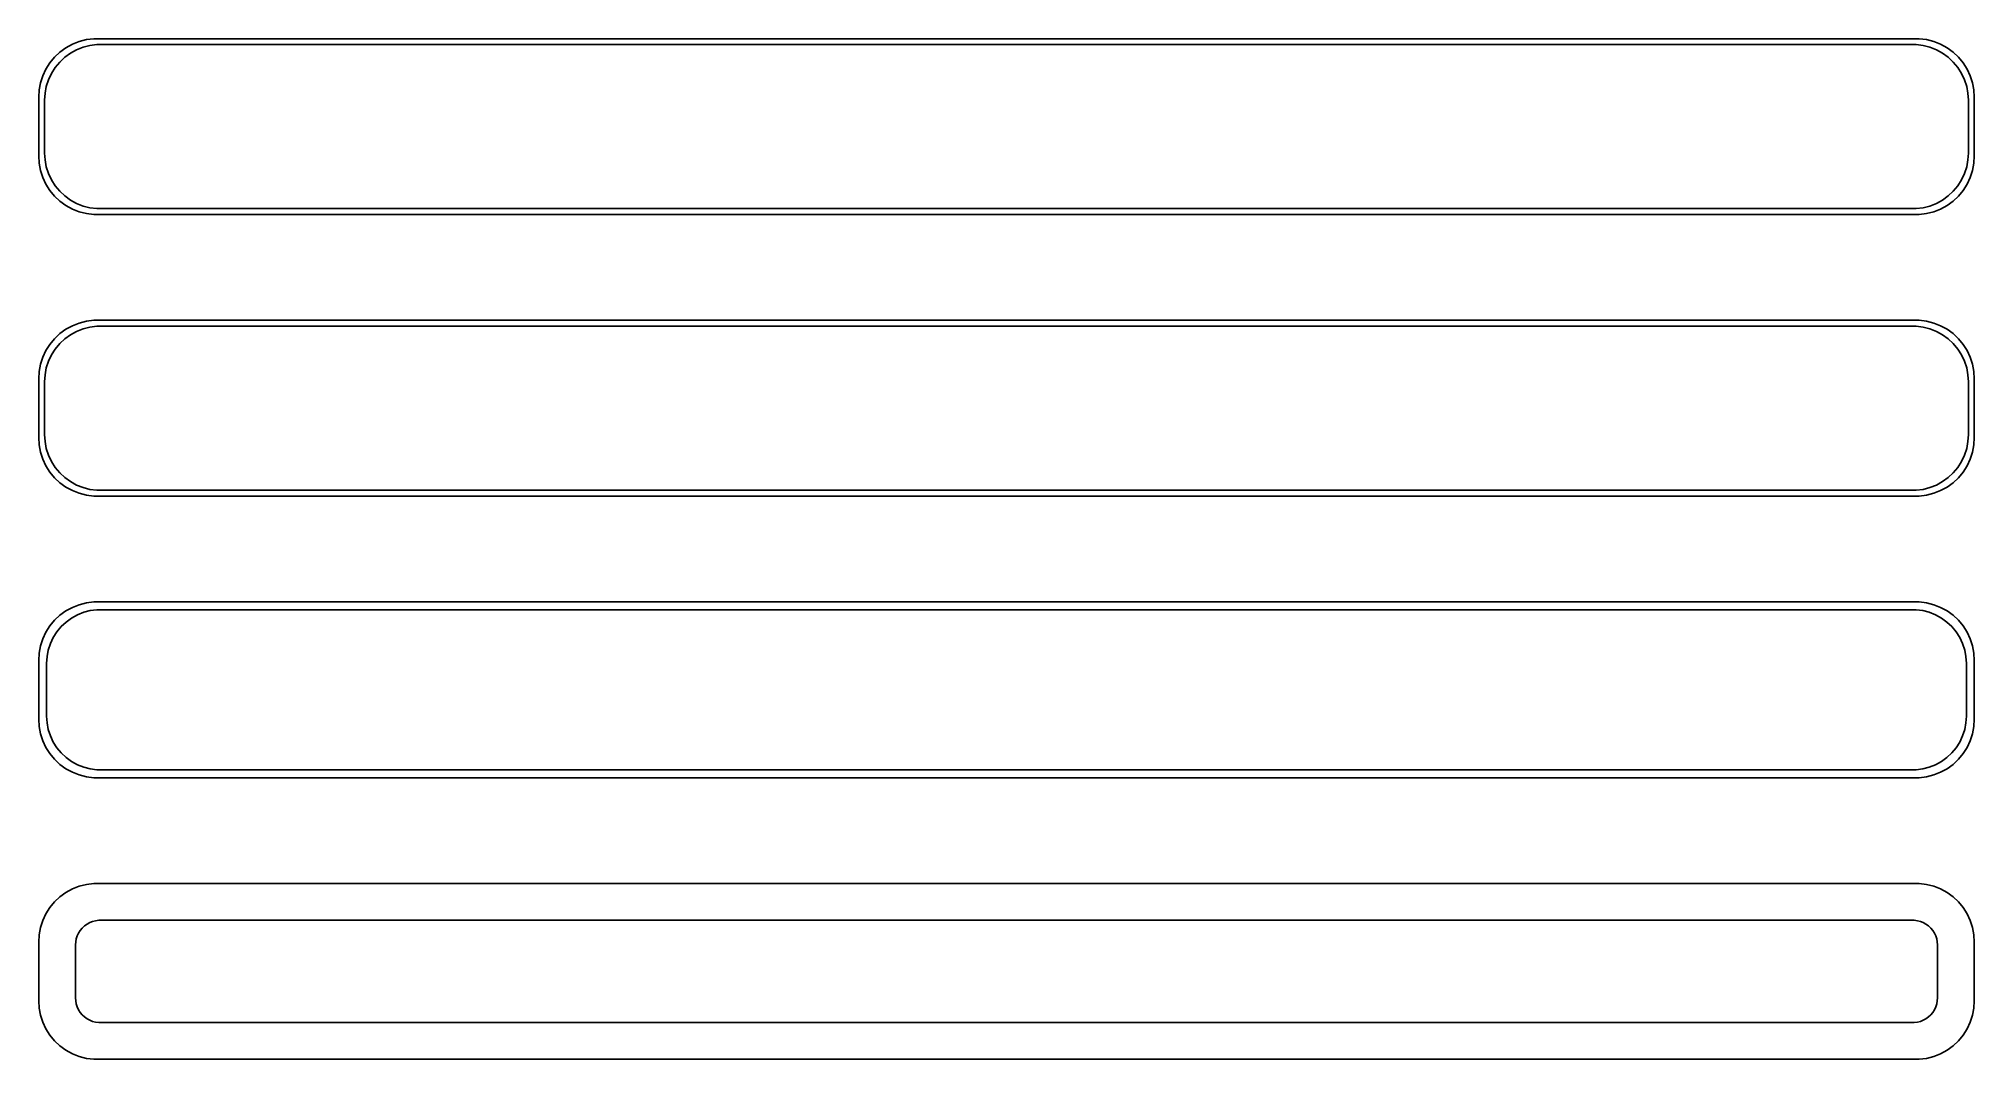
# Model space of a CAD drawing. Header units: metres. Extents: x -82 to 82, y 89 to 175.
import ezdxf

# ---------------------------------------------------------------- set-up
doc = ezdxf.new("R2010")
doc.units = ezdxf.units.M

msp = doc.modelspace()

# ---------------------------------------------------------------- linework, layer by layer
for p, q in [((-79.6289, 175.024), (-80.1791, 174.722)), ((-79.0451, 175.255), (-79.6289, 175.024)), ((-78.4369, 175.411), (-79.0451, 175.255)), ((-78.7178, 174.768), (-78.1401, 174.916)), ((-77.8139, 175.49), (-78.4369, 175.411)), ((-78.1401, 174.916), (-77.5482, 174.991)), ((77.8139, 175.49), (-77.8139, 175.49)), ((-77.5482, 174.991), (77.5482, 174.991)), ((77.5482, 174.991), (78.1401, 174.916)), ((78.4369, 175.411), (77.8139, 175.49)), ((78.1401, 174.916), (78.7178, 174.768)), ((79.0451, 175.255), (78.4369, 175.411)), ((79.6289, 175.024), (79.0451, 175.255)), ((80.1791, 174.722), (79.6289, 175.024)), ((-81.5451, 173.439), (-81.8815, 172.909)), ((-81.1448, 173.923), (-81.5451, 173.439)), ((-80.6871, 174.353), (-81.1448, 173.923)), ((-81.0928, 173.042), (-80.7126, 173.502)), ((-80.7126, 173.502), (-80.2778, 173.91)), ((-80.1791, 174.722), (-80.6871, 174.353)), ((-80.2778, 173.91), (-79.7952, 174.261)), ((-79.7952, 174.261), (-79.2724, 174.548)), ((-79.2724, 174.548), (-78.7178, 174.768)), ((78.7178, 174.768), (79.2724, 174.548)), ((79.2724, 174.548), (79.7952, 174.261)), ((79.7952, 174.261), (80.2778, 173.91)), ((80.6871, 174.353), (80.1791, 174.722)), ((80.2778, 173.91), (80.7126, 173.502)), ((81.1448, 173.923), (80.6871, 174.353)), ((80.7126, 173.502), (81.0928, 173.042)), ((81.5451, 173.439), (81.1448, 173.923)), ((81.8815, 172.909), (81.5451, 173.439)), ((-82.3429, 171.743), (-82.4606, 171.127)), ((-82.1489, 172.341), (-82.3429, 171.743)), ((-81.8815, 172.909), (-82.1489, 172.341)), ((-81.8508, 171.431), (-81.6664, 171.999)), ((-81.6664, 171.999), (-81.4125, 172.538)), ((-81.4125, 172.538), (-81.0928, 173.042)), ((81.0928, 173.042), (81.4125, 172.538)), ((81.4125, 172.538), (81.6664, 171.999)), ((81.6664, 171.999), (81.8508, 171.431)), ((82.1489, 172.341), (81.8815, 172.909)), ((82.3429, 171.743), (82.1489, 172.341)), ((82.4606, 171.127), (82.3429, 171.743)), ((-82.4606, 171.127), (-82.5, 170.5)), ((-82.5, 170.5), (-82.5, 165.5)), ((-82, 170.25), (-81.9625, 170.845)), ((-82, 165.75), (-82, 170.25)), ((-81.9625, 170.845), (-81.8508, 171.431)), ((81.8508, 171.431), (81.9625, 170.845)), ((81.9625, 170.845), (82, 170.25)), ((82, 170.25), (82, 165.75)), ((82.5, 170.5), (82.4606, 171.127)), ((82.5, 165.5), (82.5, 170.5)), ((-82.5, 165.5), (-82.4606, 164.873)), ((-81.9625, 165.155), (-82, 165.75)), ((-81.8508, 164.569), (-81.9625, 165.155)), ((81.9625, 165.155), (81.8508, 164.569)), ((82, 165.75), (81.9625, 165.155)), ((82.4606, 164.873), (82.5, 165.5)), ((-82.4606, 164.873), (-82.3429, 164.257)), ((-82.3429, 164.257), (-82.1489, 163.659)), ((-82.1489, 163.659), (-81.8815, 163.091)), ((-81.6664, 164.001), (-81.8508, 164.569)), ((-81.4125, 163.462), (-81.6664, 164.001)), ((-81.0928, 162.958), (-81.4125, 163.462)), ((81.4125, 163.462), (81.0928, 162.958)), ((81.6664, 164.001), (81.4125, 163.462)), ((81.8508, 164.569), (81.6664, 164.001)), ((81.8815, 163.091), (82.1489, 163.659)), ((82.1489, 163.659), (82.3429, 164.257)), ((82.3429, 164.257), (82.4606, 164.873)), ((-81.8815, 163.091), (-81.5451, 162.561)), ((-81.5451, 162.561), (-81.1448, 162.077)), ((-81.1448, 162.077), (-80.6871, 161.647)), ((-80.7126, 162.498), (-81.0928, 162.958)), ((-80.2778, 162.09), (-80.7126, 162.498)), ((-79.7952, 161.739), (-80.2778, 162.09)), ((-79.2724, 161.452), (-79.7952, 161.739)), ((79.7952, 161.739), (79.2724, 161.452)), ((80.2778, 162.09), (79.7952, 161.739)), ((80.7126, 162.498), (80.2778, 162.09)), ((80.6871, 161.647), (81.1448, 162.077)), ((81.0928, 162.958), (80.7126, 162.498)), ((81.1448, 162.077), (81.5451, 162.561)), ((81.5451, 162.561), (81.8815, 163.091)), ((-80.6871, 161.647), (-80.1791, 161.278)), ((-80.1791, 161.278), (-79.6289, 160.976)), ((-79.6289, 160.976), (-79.0451, 160.745)), ((-78.7178, 161.232), (-79.2724, 161.452)), ((-79.0451, 160.745), (-78.4369, 160.589)), ((-78.1401, 161.084), (-78.7178, 161.232)), ((-78.4369, 160.589), (-77.8139, 160.51)), ((-77.5482, 161.009), (-78.1401, 161.084)), ((-77.8139, 160.51), (77.8139, 160.51)), ((77.5482, 161.009), (-77.5482, 161.009)), ((78.1401, 161.084), (77.5482, 161.009)), ((77.8139, 160.51), (78.4369, 160.589)), ((78.7178, 161.232), (78.1401, 161.084)), ((78.4369, 160.589), (79.0451, 160.745)), ((79.2724, 161.452), (78.7178, 161.232)), ((79.0451, 160.745), (79.6289, 160.976)), ((79.6289, 160.976), (80.1791, 161.278)), ((80.1791, 161.278), (80.6871, 161.647)), ((-80.6871, 150.353), (-81.1448, 149.923)), ((-80.1791, 150.722), (-80.6871, 150.353)), ((-80.2778, 149.91), (-79.7952, 150.261)), ((-79.6289, 151.024), (-80.1791, 150.722)), ((-79.7952, 150.261), (-79.2724, 150.548)), ((-79.0451, 151.255), (-79.6289, 151.024)), ((-79.2724, 150.548), (-78.7178, 150.768)), ((-78.4369, 151.411), (-79.0451, 151.255)), ((-78.7178, 150.768), (-78.1401, 150.916)), ((-77.8139, 151.49), (-78.4369, 151.411)), ((-78.1401, 150.916), (-77.5482, 150.991)), ((77.8139, 151.49), (-77.8139, 151.49)), ((-77.5482, 150.991), (77.5482, 150.991)), ((77.5482, 150.991), (78.1401, 150.916)), ((78.4369, 151.411), (77.8139, 151.49)), ((78.1401, 150.916), (78.7178, 150.768)), ((79.0451, 151.255), (78.4369, 151.411)), ((78.7178, 150.768), (79.2724, 150.548)), ((79.6289, 151.024), (79.0451, 151.255)), ((79.2724, 150.548), (79.7952, 150.261)), ((80.1791, 150.722), (79.6289, 151.024)), ((79.7952, 150.261), (80.2778, 149.91)), ((80.6871, 150.353), (80.1791, 150.722)), ((81.1448, 149.923), (80.6871, 150.353)), ((-81.8815, 148.909), (-82.1489, 148.341)), ((-81.5451, 149.439), (-81.8815, 148.909)), ((-81.6664, 147.999), (-81.4125, 148.538)), ((-81.1448, 149.923), (-81.5451, 149.439)), ((-81.4125, 148.538), (-81.0928, 149.042)), ((-81.0928, 149.042), (-80.7126, 149.502)), ((-80.7126, 149.502), (-80.2778, 149.91)), ((80.2778, 149.91), (80.7126, 149.502)), ((80.7126, 149.502), (81.0928, 149.042)), ((81.0928, 149.042), (81.4125, 148.538)), ((81.5451, 149.439), (81.1448, 149.923)), ((81.4125, 148.538), (81.6664, 147.999)), ((81.8815, 148.909), (81.5451, 149.439)), ((82.1489, 148.341), (81.8815, 148.909)), ((-82.4606, 147.127), (-82.5, 146.5)), ((-82.3429, 147.743), (-82.4606, 147.127)), ((-82.1489, 148.341), (-82.3429, 147.743)), ((-81.9625, 146.845), (-81.8508, 147.431)), ((-81.8508, 147.431), (-81.6664, 147.999)), ((81.6664, 147.999), (81.8508, 147.431)), ((81.8508, 147.431), (81.9625, 146.845)), ((82.3429, 147.743), (82.1489, 148.341)), ((82.4606, 147.127), (82.3429, 147.743)), ((82.5, 146.5), (82.4606, 147.127)), ((-82.5, 146.5), (-82.5, 141.5)), ((-82, 146.25), (-81.9625, 146.845)), ((-82, 141.75), (-82, 146.25)), ((81.9625, 146.845), (82, 146.25)), ((82, 146.25), (82, 141.75)), ((82.5, 141.5), (82.5, 146.5)), ((-82.5, 141.5), (-82.4606, 140.873)), ((-82.4606, 140.873), (-82.3429, 140.257)), ((-82.3429, 140.257), (-82.1489, 139.659)), ((-81.9625, 141.155), (-82, 141.75)), ((-81.8508, 140.569), (-81.9625, 141.155)), ((-81.6664, 140.001), (-81.8508, 140.569)), ((81.8508, 140.569), (81.6664, 140.001)), ((81.9625, 141.155), (81.8508, 140.569)), ((82, 141.75), (81.9625, 141.155)), ((82.1489, 139.659), (82.3429, 140.257)), ((82.3429, 140.257), (82.4606, 140.873)), ((82.4606, 140.873), (82.5, 141.5)), ((-82.1489, 139.659), (-81.8815, 139.091)), ((-81.8815, 139.091), (-81.5451, 138.561)), ((-81.4125, 139.462), (-81.6664, 140.001)), ((-81.0928, 138.958), (-81.4125, 139.462)), ((-80.7126, 138.498), (-81.0928, 138.958)), ((81.0928, 138.958), (80.7126, 138.498)), ((81.4125, 139.462), (81.0928, 138.958)), ((81.6664, 140.001), (81.4125, 139.462)), ((81.5451, 138.561), (81.8815, 139.091)), ((81.8815, 139.091), (82.1489, 139.659)), ((-81.5451, 138.561), (-81.1448, 138.077)), ((-81.1448, 138.077), (-80.6871, 137.647)), ((-80.2778, 138.09), (-80.7126, 138.498)), ((-80.6871, 137.647), (-80.1791, 137.278)), ((-79.7952, 137.739), (-80.2778, 138.09)), ((-80.1791, 137.278), (-79.6289, 136.976)), ((-79.2724, 137.452), (-79.7952, 137.739)), ((-79.6289, 136.976), (-79.0451, 136.745)), ((-78.7178, 137.232), (-79.2724, 137.452)), ((-78.1401, 137.084), (-78.7178, 137.232)), ((-77.5482, 137.009), (-78.1401, 137.084)), ((77.5482, 137.009), (-77.5482, 137.009)), ((78.1401, 137.084), (77.5482, 137.009)), ((78.7178, 137.232), (78.1401, 137.084)), ((79.2724, 137.452), (78.7178, 137.232)), ((79.0451, 136.745), (79.6289, 136.976)), ((79.7952, 137.739), (79.2724, 137.452)), ((79.6289, 136.976), (80.1791, 137.278)), ((80.2778, 138.09), (79.7952, 137.739)), ((80.1791, 137.278), (80.6871, 137.647)), ((80.7126, 138.498), (80.2778, 138.09)), ((80.6871, 137.647), (81.1448, 138.077)), ((81.1448, 138.077), (81.5451, 138.561)), ((-79.0451, 136.745), (-78.4369, 136.589)), ((-78.4369, 136.589), (-77.8139, 136.51)), ((-77.8139, 136.51), (77.8139, 136.51)), ((77.8139, 136.51), (78.4369, 136.589)), ((78.4369, 136.589), (79.0451, 136.745)), ((-79.0451, 127.255), (-79.6289, 127.024)), ((-78.4369, 127.411), (-79.0451, 127.255)), ((-77.8139, 127.49), (-78.4369, 127.411)), ((77.8139, 127.49), (-77.8139, 127.49)), ((78.4369, 127.411), (77.8139, 127.49)), ((79.0451, 127.255), (78.4369, 127.411)), ((79.6289, 127.024), (79.0451, 127.255)), ((-81.5451, 125.439), (-81.8815, 124.909)), ((-81.1448, 125.923), (-81.5451, 125.439)), ((-80.6871, 126.353), (-81.1448, 125.923)), ((-80.1791, 126.722), (-80.6871, 126.353)), ((-80.5875, 125.384), (-80.1684, 125.778)), ((-79.6289, 127.024), (-80.1791, 126.722)), ((-80.1684, 125.778), (-79.7032, 126.116)), ((-79.7032, 126.116), (-79.1994, 126.393)), ((-79.1994, 126.393), (-78.6648, 126.604)), ((-78.6648, 126.604), (-78.1079, 126.747)), ((-78.1079, 126.747), (-77.5375, 126.819)), ((-77.5375, 126.819), (77.5375, 126.819)), ((77.5375, 126.819), (78.1079, 126.747)), ((78.1079, 126.747), (78.6648, 126.604)), ((78.6648, 126.604), (79.1994, 126.393)), ((79.1994, 126.393), (79.7032, 126.116)), ((80.1791, 126.722), (79.6289, 127.024)), ((79.7032, 126.116), (80.1684, 125.778)), ((80.1684, 125.778), (80.5875, 125.384)), ((80.6871, 126.353), (80.1791, 126.722)), ((81.1448, 125.923), (80.6871, 126.353)), ((81.5451, 125.439), (81.1448, 125.923)), ((81.8815, 124.909), (81.5451, 125.439)), ((-82.1489, 124.341), (-82.3429, 123.743)), ((-81.8815, 124.909), (-82.1489, 124.341)), ((-81.6846, 123.389), (-81.5069, 123.935)), ((-81.5069, 123.935), (-81.2621, 124.456)), ((-81.2621, 124.456), (-80.954, 124.941)), ((-80.954, 124.941), (-80.5875, 125.384)), ((80.5875, 125.384), (80.954, 124.941)), ((80.954, 124.941), (81.2621, 124.456)), ((81.2621, 124.456), (81.5069, 123.935)), ((81.5069, 123.935), (81.6846, 123.389)), ((82.1489, 124.341), (81.8815, 124.909)), ((82.3429, 123.743), (82.1489, 124.341)), ((-82.4606, 123.127), (-82.5, 122.5)), ((-82.5, 122.5), (-82.5, 117.5)), ((-82.3429, 123.743), (-82.4606, 123.127)), ((-81.8284, 122.25), (-81.7923, 122.824)), ((-81.8284, 117.75), (-81.8284, 122.25)), ((-81.7923, 122.824), (-81.6846, 123.389)), ((81.6846, 123.389), (81.7923, 122.824)), ((81.7923, 122.824), (81.8284, 122.25)), ((81.8284, 122.25), (81.8284, 117.75)), ((82.4606, 123.127), (82.3429, 123.743)), ((82.5, 122.5), (82.4606, 123.127)), ((82.5, 117.5), (82.5, 122.5)), ((-82.5, 117.5), (-82.4606, 116.873)), ((-81.7923, 117.176), (-81.8284, 117.75)), ((-81.6846, 116.611), (-81.7923, 117.176)), ((81.7923, 117.176), (81.6846, 116.611)), ((81.8284, 117.75), (81.7923, 117.176)), ((82.4606, 116.873), (82.5, 117.5)), ((-82.4606, 116.873), (-82.3429, 116.257)), ((-82.3429, 116.257), (-82.1489, 115.659)), ((-82.1489, 115.659), (-81.8815, 115.091)), ((-81.5069, 116.065), (-81.6846, 116.611)), ((-81.2621, 115.544), (-81.5069, 116.065)), ((-80.954, 115.059), (-81.2621, 115.544)), ((81.2621, 115.544), (80.954, 115.059)), ((81.5069, 116.065), (81.2621, 115.544)), ((81.6846, 116.611), (81.5069, 116.065)), ((81.8815, 115.091), (82.1489, 115.659)), ((82.1489, 115.659), (82.3429, 116.257)), ((82.3429, 116.257), (82.4606, 116.873)), ((-81.8815, 115.091), (-81.5451, 114.561)), ((-81.5451, 114.561), (-81.1448, 114.077)), ((-81.1448, 114.077), (-80.6871, 113.647)), ((-80.5875, 114.616), (-80.954, 115.059)), ((-80.1684, 114.222), (-80.5875, 114.616)), ((-79.7032, 113.884), (-80.1684, 114.222)), ((-79.1994, 113.607), (-79.7032, 113.884)), ((79.7032, 113.884), (79.1994, 113.607)), ((80.1684, 114.222), (79.7032, 113.884)), ((80.5875, 114.616), (80.1684, 114.222)), ((80.954, 115.059), (80.5875, 114.616)), ((80.6871, 113.647), (81.1448, 114.077)), ((81.1448, 114.077), (81.5451, 114.561)), ((81.5451, 114.561), (81.8815, 115.091)), ((-80.6871, 113.647), (-80.1791, 113.278)), ((-80.1791, 113.278), (-79.6289, 112.976)), ((-79.6289, 112.976), (-79.0451, 112.745)), ((-78.6648, 113.396), (-79.1994, 113.607)), ((-79.0451, 112.745), (-78.4369, 112.589)), ((-78.1079, 113.253), (-78.6648, 113.396)), ((-78.4369, 112.589), (-77.8139, 112.51)), ((-77.5375, 113.181), (-78.1079, 113.253)), ((-77.8139, 112.51), (77.8139, 112.51)), ((77.5375, 113.181), (-77.5375, 113.181)), ((78.1079, 113.253), (77.5375, 113.181)), ((77.8139, 112.51), (78.4369, 112.589)), ((78.6648, 113.396), (78.1079, 113.253)), ((78.4369, 112.589), (79.0451, 112.745)), ((79.1994, 113.607), (78.6648, 113.396)), ((79.0451, 112.745), (79.6289, 112.976)), ((79.6289, 112.976), (80.1791, 113.278)), ((80.1791, 113.278), (80.6871, 113.647)), ((-80.6871, 102.353), (-81.1448, 101.923)), ((-80.1791, 102.722), (-80.6871, 102.353)), ((-79.6289, 103.024), (-80.1791, 102.722)), ((-79.0451, 103.255), (-79.6289, 103.024)), ((-78.4369, 103.411), (-79.0451, 103.255)), ((-77.8139, 103.49), (-78.4369, 103.411)), ((77.8139, 103.49), (-77.8139, 103.49)), ((78.4369, 103.411), (77.8139, 103.49)), ((79.0451, 103.255), (78.4369, 103.411)), ((79.6289, 103.024), (79.0451, 103.255)), ((80.1791, 102.722), (79.6289, 103.024)), ((80.6871, 102.353), (80.1791, 102.722)), ((81.1448, 101.923), (80.6871, 102.353)), ((-81.8815, 100.909), (-82.1489, 100.341)), ((-81.5451, 101.439), (-81.8815, 100.909)), ((-81.1448, 101.923), (-81.5451, 101.439)), ((81.5451, 101.439), (81.1448, 101.923)), ((81.8815, 100.909), (81.5451, 101.439)), ((82.1489, 100.341), (81.8815, 100.909)), ((-82.4606, 99.1267), (-82.5, 98.5)), ((-82.3429, 99.7434), (-82.4606, 99.1267)), ((-82.1489, 100.341), (-82.3429, 99.7434)), ((-79.2934, 98.7746), (-79.2115, 99.0266)), ((-79.2115, 99.0266), (-79.0987, 99.2663)), ((-79.0987, 99.2663), (-78.9567, 99.49)), ((-78.9567, 99.49), (-78.7879, 99.6941)), ((-78.7879, 99.6941), (-78.5947, 99.8755)), ((-78.5947, 99.8755), (-78.3804, 100.031)), ((-78.3804, 100.031), (-78.1482, 100.159)), ((-78.1482, 100.159), (-77.9019, 100.256)), ((-77.9019, 100.256), (-77.6453, 100.322)), ((-77.6453, 100.322), (-77.3825, 100.355)), ((-77.3825, 100.355), (77.3825, 100.355)), ((77.3825, 100.355), (77.6453, 100.322)), ((77.6453, 100.322), (77.9019, 100.256)), ((77.9019, 100.256), (78.1482, 100.159)), ((78.1482, 100.159), (78.3804, 100.031)), ((78.3804, 100.031), (78.5947, 99.8755)), ((78.5947, 99.8755), (78.7879, 99.6941)), ((78.7879, 99.6941), (78.9567, 99.49)), ((78.9567, 99.49), (79.0987, 99.2663)), ((79.0987, 99.2663), (79.2115, 99.0266)), ((79.2115, 99.0266), (79.2934, 98.7746)), ((82.3429, 99.7434), (82.1489, 100.341)), ((82.4606, 99.1267), (82.3429, 99.7434)), ((82.5, 98.5), (82.4606, 99.1267)), ((-82.5, 98.5), (-82.5, 93.5)), ((-79.3596, 98.25), (-79.343, 98.5144)), ((-79.3596, 93.75), (-79.3596, 98.25)), ((-79.343, 98.5144), (-79.2934, 98.7746)), ((79.2934, 98.7746), (79.343, 98.5144)), ((79.343, 98.5144), (79.3596, 98.25)), ((79.3596, 98.25), (79.3596, 93.75)), ((82.5, 93.5), (82.5, 98.5)), ((-82.5, 93.5), (-82.4606, 92.8733)), ((-82.4606, 92.8733), (-82.3429, 92.2566)), ((-79.343, 93.4856), (-79.3596, 93.75)), ((-79.2934, 93.2254), (-79.343, 93.4856)), ((-79.2115, 92.9734), (-79.2934, 93.2254)), ((-79.0987, 92.7337), (-79.2115, 92.9734)), ((-78.9567, 92.51), (-79.0987, 92.7337)), ((-78.7879, 92.3059), (-78.9567, 92.51)), ((78.9567, 92.51), (78.7879, 92.3059)), ((79.0987, 92.7337), (78.9567, 92.51)), ((79.2115, 92.9734), (79.0987, 92.7337)), ((79.2934, 93.2254), (79.2115, 92.9734)), ((79.343, 93.4856), (79.2934, 93.2254)), ((79.3596, 93.75), (79.343, 93.4856)), ((82.3429, 92.2566), (82.4606, 92.8733)), ((82.4606, 92.8733), (82.5, 93.5)), ((-82.3429, 92.2566), (-82.1489, 91.6594)), ((-82.1489, 91.6594), (-81.8815, 91.0912)), ((-81.8815, 91.0912), (-81.5451, 90.5611)), ((-78.5947, 92.1245), (-78.7879, 92.3059)), ((-78.3804, 91.9688), (-78.5947, 92.1245)), ((-78.1482, 91.8412), (-78.3804, 91.9688)), ((-77.9019, 91.7436), (-78.1482, 91.8412)), ((-77.6453, 91.6777), (-77.9019, 91.7436)), ((-77.3825, 91.6445), (-77.6453, 91.6777)), ((77.3825, 91.6445), (-77.3825, 91.6445)), ((77.6453, 91.6777), (77.3825, 91.6445)), ((77.9019, 91.7436), (77.6453, 91.6777)), ((78.1482, 91.8412), (77.9019, 91.7436)), ((78.3804, 91.9688), (78.1482, 91.8412)), ((78.5947, 92.1245), (78.3804, 91.9688)), ((78.7879, 92.3059), (78.5947, 92.1245)), ((81.5451, 90.5611), (81.8815, 91.0912)), ((81.8815, 91.0912), (82.1489, 91.6594)), ((82.1489, 91.6594), (82.3429, 92.2566)), ((-81.5451, 90.5611), (-81.1448, 90.0773)), ((-81.1448, 90.0773), (-80.6871, 89.6474)), ((-80.6871, 89.6474), (-80.1791, 89.2784)), ((-80.1791, 89.2784), (-79.6289, 88.9759)), ((79.6289, 88.9759), (80.1791, 89.2784)), ((80.1791, 89.2784), (80.6871, 89.6474)), ((80.6871, 89.6474), (81.1448, 90.0773)), ((81.1448, 90.0773), (81.5451, 90.5611)), ((-79.6289, 88.9759), (-79.0451, 88.7447)), ((-79.0451, 88.7447), (-78.4369, 88.5886)), ((-78.4369, 88.5886), (-77.8139, 88.5099)), ((-77.8139, 88.5099), (77.8139, 88.5099)), ((77.8139, 88.5099), (78.4369, 88.5886)), ((78.4369, 88.5886), (79.0451, 88.7447)), ((79.0451, 88.7447), (79.6289, 88.9759))]:
    msp.add_line(p, q)

doc.saveas('drawing.dxf')
